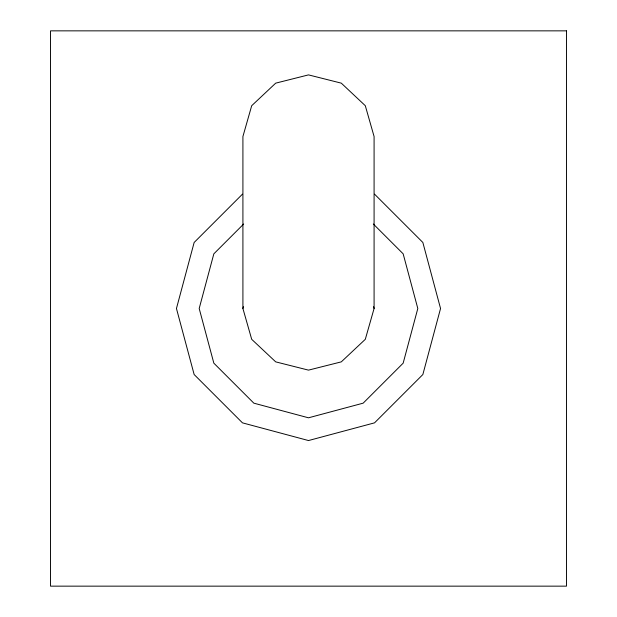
<?xml version="1.0" encoding="UTF-8"?>
<svg xmlns="http://www.w3.org/2000/svg" width="617" height="617" viewBox="0 0 617 617"><rect width="100%" height="100%" fill="white"/><g stroke="black" fill="none" stroke-linecap="round" stroke-linejoin="round"><path stroke-width="0.93" d="M242.913 308.5L242.913 136.519L251.697 105.708L275.706 83.148L308.5 74.888L341.294 83.148L365.303 105.708L374.087 136.519L374.087 308.5L365.303 339.319L341.294 361.87L308.5 370.131L275.706 361.87L251.697 339.319L242.913 308.5L243.43 306.688M242.473 194.147L194.147 242.473L176.454 308.5L194.147 374.527L242.473 422.853L308.5 440.546L374.527 422.853L422.853 374.527L440.546 308.5L422.853 242.473L374.527 194.147M243.669 224.01L213.837 253.842L199.191 308.5L213.837 363.158L253.842 403.163L308.5 417.809L363.158 403.163L403.163 363.158L417.809 308.5L403.163 253.842L373.331 224.01M373.57 306.688L374.087 308.5M566.475 30.85L50.525 30.85L50.525 586.15L566.475 586.15L566.475 30.85"/></g></svg>
